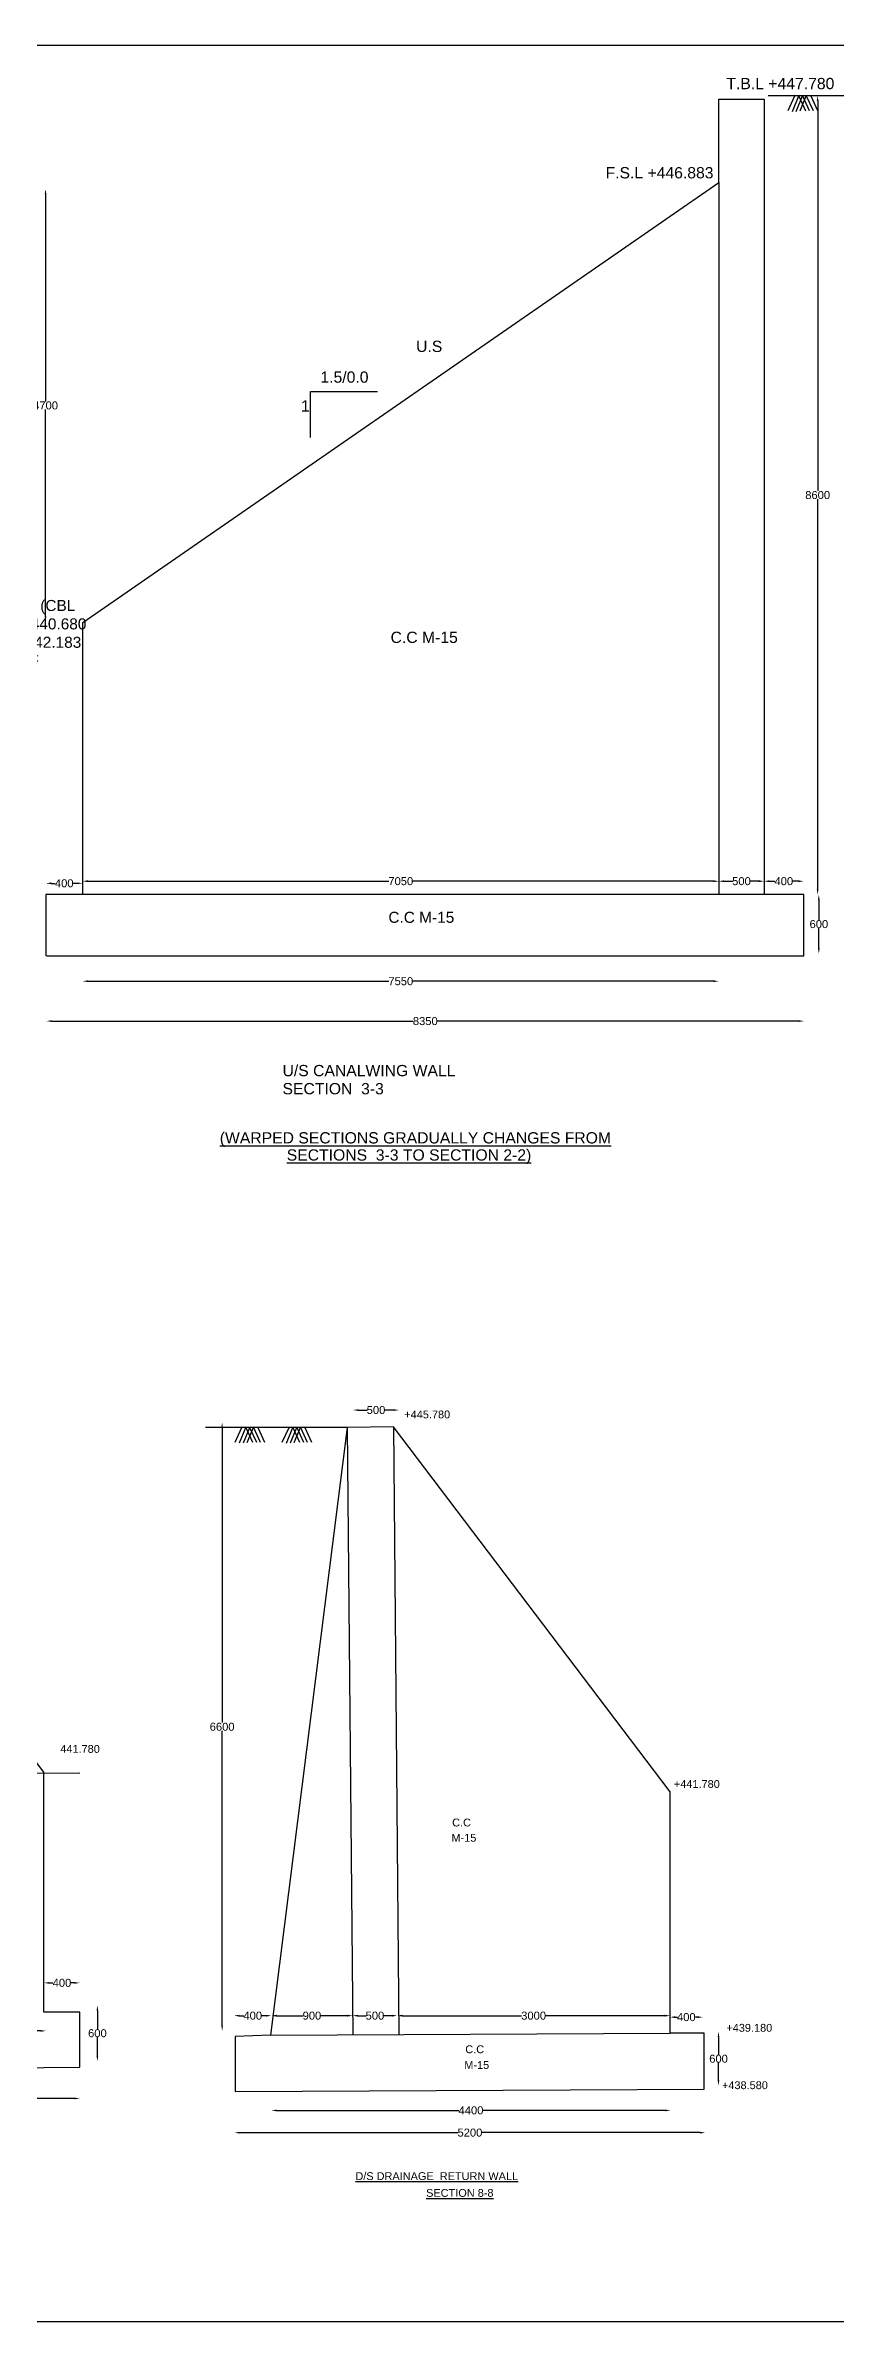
# Model space of a CAD drawing. Header units: inches. Extents: x 48390 to 74792, y 87087 to 104152.
# Drawn here: x 59686 to 65616, y 87087 to 104152 of the extents above; entities that cross this region are included whole.
import ezdxf

# ---------------------------------------------------------------- set-up
doc = ezdxf.new("R2010")
doc.units = ezdxf.units.IN
doc.header["$MEASUREMENT"] = 0
doc.styles.get("Standard").update_dxf_attribs({"font": 'arial.ttf'})
doc.dimstyles.new('ST100', dxfattribs={"dimtxt": 60, "dimasz": 40, "dimexe": 0.18, "dimexo": 0.0625, "dimgap": 0.09, "dimtad": 0, "dimtih": 1, "dimtoh": 1, "dimdec": 0, "dimzin": 0, "dimdsep": 46, "dimtxsty": 'Standard', "dimcen": 0.01, "dimse1": 1, "dimse2": 1, "dimadec": 0, "dimazin": 0, "dimtfac": 1, "dimtdec": 0, "dimtofl": 0, "dimtmove": 0, "dimatfit": 3, "dimfxl": 1, "dimtolj": 1, "dimtzin": 0, "dimarcsym": 0})

# ---------------------------------------------------------------- blocks, each defined once
blk = doc.blocks.new('*D34')
at = {"color": 0, "lineweight": -2, "transparency": 16777216}
for p, q in [((57696, 89266), (58606, 89266)), ((59650, 89266), (58739, 89266))]:
    blk.add_line(p, q, dxfattribs=at)
at = {"color": 0, "transparency": 16777216}
for points in [[(57696, 89272), (57696, 89259), (57656, 89266)], [(59650, 89272), (59650, 89259), (59690, 89266)]]:
    blk.add_solid(points, dxfattribs=at)
at = {"layer": 'Defpoints', "color": 0, "transparency": 16777216}
for p in [(57656, 89262), (59690, 89268), (59690, 89266)]:
    blk.add_point(p, dxfattribs=at)
at = {"color": 0, "transparency": 16777216, "insert": (58673, 89266), "char_height": 60, "attachment_point": 5}
blk.add_mtext('\\A1;300', dxfattribs=at)
blk = doc.blocks.new('*D36')
at = {"color": 0, "lineweight": -2, "transparency": 16777216}
for p, q in [((56459, 88759), (58092, 88759)), ((59904, 88759), (58272, 88759))]:
    blk.add_line(p, q, dxfattribs=at)
at = {"color": 0, "transparency": 16777216}
for points in [[(56459, 88766), (56459, 88753), (56419, 88759)], [(59904, 88766), (59904, 88753), (59944, 88759)]]:
    blk.add_solid(points, dxfattribs=at)
at = {"layer": 'Defpoints', "color": 0, "transparency": 16777216}
for p in [(56419, 88962), (59944, 88995), (59944, 88759)]:
    blk.add_point(p, dxfattribs=at)
at = {"color": 0, "transparency": 16777216, "insert": (58182, 88759), "char_height": 60, "attachment_point": 5}
blk.add_mtext('\\A1;5200', dxfattribs=at)
blk = doc.blocks.new('*D41')
at = {"color": 0, "lineweight": -2, "transparency": 16777216}
for p, q in [((59715, 89626), (59742, 89626)), ((59904, 89626), (59877, 89626))]:
    blk.add_line(p, q, dxfattribs=at)
at = {"color": 0, "transparency": 16777216}
for points in [[(59715, 89632), (59715, 89619), (59675, 89626)], [(59904, 89632), (59904, 89619), (59944, 89626)]]:
    blk.add_solid(points, dxfattribs=at)
at = {"layer": 'Defpoints', "color": 0, "transparency": 16777216}
for p in [(59944, 89626), (59944, 89457), (59675, 89407)]:
    blk.add_point(p, dxfattribs=at)
at = {"color": 0, "transparency": 16777216, "insert": (59810, 89626), "char_height": 60, "attachment_point": 5}
blk.add_mtext('\\A1;400', dxfattribs=at)
blk = doc.blocks.new('*D42')
at = {"color": 0, "lineweight": -2, "transparency": 16777216}
for p, q in [((60076, 89417), (60076, 89278)), ((60076, 89078), (60076, 89217))]:
    blk.add_line(p, q, dxfattribs=at)
at = {"color": 0, "transparency": 16777216}
for points in [[(60069, 89417), (60082, 89417), (60076, 89457)], [(60069, 89078), (60082, 89078), (60076, 89038)]]:
    blk.add_solid(points, dxfattribs=at)
at = {"layer": 'Defpoints', "color": 0, "transparency": 16777216}
for p in [(59944, 89457), (59944, 89038), (60076, 89038)]:
    blk.add_point(p, dxfattribs=at)
at = {"color": 0, "transparency": 16777216, "insert": (60076, 89248), "char_height": 60, "attachment_point": 5}
blk.add_mtext('\\A1;600', dxfattribs=at)
blk = doc.blocks.new('*D45')
at = {"color": 0, "lineweight": -2, "transparency": 16777216}
for p, q in [((61142, 89380), (61174, 89380)), ((61341, 89380), (61309, 89380))]:
    blk.add_line(p, q, dxfattribs=at)
at = {"color": 0, "transparency": 16777216}
for points in [[(61142, 89387), (61142, 89373), (61102, 89380)], [(61341, 89387), (61341, 89373), (61381, 89380)]]:
    blk.add_solid(points, dxfattribs=at)
at = {"layer": 'Defpoints', "color": 0, "transparency": 16777216}
for p in [(61102, 89266), (61381, 89380), (61381, 89266)]:
    blk.add_point(p, dxfattribs=at)
at = {"color": 0, "transparency": 16777216, "insert": (61242, 89380), "char_height": 60, "attachment_point": 5}
blk.add_mtext('\\A1;400', dxfattribs=at)
blk = doc.blocks.new('*D46')
at = {"color": 0, "lineweight": -2, "transparency": 16777216}
for p, q in [((61421, 89380), (61620, 89380)), ((61952, 89380), (61753, 89380))]:
    blk.add_line(p, q, dxfattribs=at)
at = {"color": 0, "transparency": 16777216}
for points in [[(61421, 89387), (61421, 89373), (61381, 89380)], [(61952, 89387), (61952, 89373), (61992, 89380)]]:
    blk.add_solid(points, dxfattribs=at)
at = {"layer": 'Defpoints', "color": 0, "transparency": 16777216}
for p in [(61381, 89380), (61992, 89380), (61992, 89380)]:
    blk.add_point(p, dxfattribs=at)
at = {"color": 0, "transparency": 16777216, "insert": (61686, 89380), "char_height": 60, "attachment_point": 5}
blk.add_mtext('\\A1;900', dxfattribs=at)
blk = doc.blocks.new('*D47')
at = {"color": 0, "lineweight": -2, "transparency": 16777216}
for p, q in [((62032, 89380), (62093, 89380)), ((62286, 89380), (62225, 89380))]:
    blk.add_line(p, q, dxfattribs=at)
at = {"color": 0, "transparency": 16777216}
for points in [[(62032, 89387), (62032, 89373), (61992, 89380)], [(62286, 89387), (62286, 89373), (62326, 89380)]]:
    blk.add_solid(points, dxfattribs=at)
at = {"layer": 'Defpoints', "color": 0, "transparency": 16777216}
for p in [(61992, 89380), (62326, 89380), (62326, 89380)]:
    blk.add_point(p, dxfattribs=at)
at = {"color": 0, "transparency": 16777216, "insert": (62159, 89380), "char_height": 60, "attachment_point": 5}
blk.add_mtext('\\A1;500', dxfattribs=at)
blk = doc.blocks.new('*D48')
at = {"color": 0, "lineweight": -2, "transparency": 16777216}
for p, q in [((62366, 89380), (63260, 89380)), ((64334, 89380), (63439, 89380))]:
    blk.add_line(p, q, dxfattribs=at)
at = {"color": 0, "transparency": 16777216}
for points in [[(62366, 89387), (62366, 89373), (62326, 89380)], [(64334, 89387), (64334, 89373), (64374, 89380)]]:
    blk.add_solid(points, dxfattribs=at)
at = {"layer": 'Defpoints', "color": 0, "transparency": 16777216}
for p in [(62326, 89380), (64374, 89380), (64374, 89380)]:
    blk.add_point(p, dxfattribs=at)
at = {"color": 0, "transparency": 16777216, "insert": (63350, 89380), "char_height": 60, "attachment_point": 5}
blk.add_mtext('\\A1;3000', dxfattribs=at)
blk = doc.blocks.new('*D49')
at = {"color": 0, "lineweight": -2, "transparency": 16777216}
for p, q in [((64414, 89369), (64429, 89369)), ((64579, 89369), (64564, 89369))]:
    blk.add_line(p, q, dxfattribs=at)
at = {"color": 0, "transparency": 16777216}
for points in [[(64414, 89376), (64414, 89362), (64374, 89369)], [(64579, 89376), (64579, 89362), (64619, 89369)]]:
    blk.add_solid(points, dxfattribs=at)
at = {"layer": 'Defpoints', "color": 0, "transparency": 16777216}
for p in [(64374, 89380), (64619, 89380), (64619, 89369)]:
    blk.add_point(p, dxfattribs=at)
at = {"color": 0, "transparency": 16777216, "insert": (64496, 89369), "char_height": 60, "attachment_point": 5}
blk.add_mtext('\\A1;400', dxfattribs=at)
blk = doc.blocks.new('*D50')
at = {"color": 0, "lineweight": -2, "transparency": 16777216}
for p, q in [((61421, 88670), (62789, 88670)), ((64339, 88670), (62971, 88670))]:
    blk.add_line(p, q, dxfattribs=at)
at = {"color": 0, "transparency": 16777216}
for points in [[(61421, 88676), (61421, 88663), (61381, 88670)], [(64339, 88676), (64339, 88663), (64379, 88670)]]:
    blk.add_solid(points, dxfattribs=at)
at = {"layer": 'Defpoints', "color": 0, "transparency": 16777216}
for p in [(61381, 89266), (64379, 89266), (64379, 88670)]:
    blk.add_point(p, dxfattribs=at)
at = {"color": 0, "transparency": 16777216, "insert": (62880, 88670), "char_height": 60, "attachment_point": 5}
blk.add_mtext('\\A1;4400', dxfattribs=at)
blk = doc.blocks.new('*D51')
at = {"color": 0, "lineweight": -2, "transparency": 16777216}
for p, q in [((61145, 88503), (62782, 88503)), ((64599, 88503), (62961, 88503))]:
    blk.add_line(p, q, dxfattribs=at)
at = {"color": 0, "transparency": 16777216}
for points in [[(61145, 88509), (61145, 88496), (61105, 88503)], [(64599, 88509), (64599, 88496), (64639, 88503)]]:
    blk.add_solid(points, dxfattribs=at)
at = {"layer": 'Defpoints', "color": 0, "transparency": 16777216}
for p in [(61105, 88856), (64639, 88856), (64639, 88503)]:
    blk.add_point(p, dxfattribs=at)
at = {"color": 0, "transparency": 16777216, "insert": (62872, 88503), "char_height": 60, "attachment_point": 5}
blk.add_mtext('\\A1;5200', dxfattribs=at)
blk = doc.blocks.new('*D52')
at = {"color": 0, "lineweight": -2, "transparency": 16777216}
for p, q in [((61012, 93787), (61012, 91577)), ((61012, 89306), (61012, 91515))]:
    blk.add_line(p, q, dxfattribs=at)
at = {"color": 0, "transparency": 16777216}
for points in [[(61006, 93787), (61019, 93787), (61012, 93827)], [(61006, 89306), (61019, 89306), (61012, 89266)]]:
    blk.add_solid(points, dxfattribs=at)
at = {"layer": 'Defpoints', "color": 0, "transparency": 16777216}
for p in [(61012, 93827), (61102, 93827), (61102, 89266)]:
    blk.add_point(p, dxfattribs=at)
at = {"color": 0, "transparency": 16777216, "insert": (61012, 91546), "char_height": 60, "attachment_point": 5}
blk.add_mtext('\\A1;6600', dxfattribs=at)
blk = doc.blocks.new('*D53')
at = {"color": 0, "lineweight": -2, "transparency": 16777216}
for p, q in [((64738, 89219), (64738, 89088)), ((64738, 88896), (64738, 89026))]:
    blk.add_line(p, q, dxfattribs=at)
at = {"color": 0, "transparency": 16777216}
for points in [[(64731, 89219), (64744, 89219), (64738, 89259)], [(64731, 88896), (64744, 88896), (64738, 88856)]]:
    blk.add_solid(points, dxfattribs=at)
at = {"layer": 'Defpoints', "color": 0, "transparency": 16777216}
for p in [(64634, 89259), (64639, 88856), (64738, 88856)]:
    blk.add_point(p, dxfattribs=at)
at = {"color": 0, "transparency": 16777216, "insert": (64738, 89057), "char_height": 60, "attachment_point": 5}
blk.add_mtext('\\A1;600', dxfattribs=at)
blk = doc.blocks.new('*D54')
at = {"color": 0, "lineweight": -2, "transparency": 16777216}
for p, q in [((62035, 93921), (62101, 93921)), ((62300, 93921), (62234, 93921))]:
    blk.add_line(p, q, dxfattribs=at)
at = {"color": 0, "transparency": 16777216}
for points in [[(62035, 93927), (62035, 93914), (61995, 93921)], [(62300, 93927), (62300, 93914), (62340, 93921)]]:
    blk.add_solid(points, dxfattribs=at)
at = {"layer": 'Defpoints', "color": 0, "transparency": 16777216}
for p in [(62340, 93921), (61995, 93827), (62340, 93827)]:
    blk.add_point(p, dxfattribs=at)
at = {"color": 0, "transparency": 16777216, "insert": (62167, 93921), "char_height": 60, "attachment_point": 5}
blk.add_mtext('\\A1;500', dxfattribs=at)
blk = doc.blocks.new('*D74')
at = {"color": 0, "lineweight": -2, "transparency": 16777216}
for p, q in [((59687, 103035), (59687, 101484)), ((59687, 99872), (59687, 101423))]:
    blk.add_line(p, q, dxfattribs=at)
at = {"color": 0, "transparency": 16777216}
for points in [[(59680, 103035), (59693, 103035), (59687, 103075)], [(59680, 99872), (59693, 99872), (59687, 99832)]]:
    blk.add_solid(points, dxfattribs=at)
at = {"layer": 'Defpoints', "color": 0, "transparency": 16777216}
for p in [(59687, 103075), (59709, 103075), (59709, 99832)]:
    blk.add_point(p, dxfattribs=at)
at = {"color": 0, "transparency": 16777216, "insert": (59687, 101453), "char_height": 60, "attachment_point": 5}
blk.add_mtext('\\A1;4700', dxfattribs=at)
blk = doc.blocks.new('*D75')
at = {"color": 0, "lineweight": -2, "transparency": 16777216}
for p, q in [((59730, 97870), (59760, 97870)), ((59925, 97870), (59895, 97870))]:
    blk.add_line(p, q, dxfattribs=at)
at = {"color": 0, "transparency": 16777216}
for points in [[(59730, 97877), (59730, 97864), (59690, 97870)], [(59925, 97877), (59925, 97864), (59965, 97870)]]:
    blk.add_solid(points, dxfattribs=at)
at = {"layer": 'Defpoints', "color": 0, "transparency": 16777216}
for p in [(59690, 97785), (59965, 97870), (59965, 97785)]:
    blk.add_point(p, dxfattribs=at)
at = {"color": 0, "transparency": 16777216, "insert": (59827, 97870), "char_height": 60, "attachment_point": 5}
blk.add_mtext('\\A1;400', dxfattribs=at)
blk = doc.blocks.new('*D76')
at = {"color": 0, "lineweight": -2, "transparency": 16777216}
for p, q in [((60005, 97886), (62264, 97886)), ((64700, 97886), (62442, 97886))]:
    blk.add_line(p, q, dxfattribs=at)
at = {"color": 0, "transparency": 16777216}
for points in [[(60005, 97893), (60005, 97879), (59965, 97886)], [(64700, 97893), (64700, 97879), (64740, 97886)]]:
    blk.add_solid(points, dxfattribs=at)
at = {"layer": 'Defpoints', "color": 0, "transparency": 16777216}
for p in [(59965, 97870), (64740, 97919), (64740, 97886)]:
    blk.add_point(p, dxfattribs=at)
at = {"color": 0, "transparency": 16777216, "insert": (62353, 97886), "char_height": 60, "attachment_point": 5}
blk.add_mtext('\\A1;7050', dxfattribs=at)
blk = doc.blocks.new('*D77')
at = {"color": 0, "lineweight": -2, "transparency": 16777216}
for p, q in [((64780, 97886), (64844, 97886)), ((65040, 97886), (64976, 97886))]:
    blk.add_line(p, q, dxfattribs=at)
at = {"color": 0, "transparency": 16777216}
for points in [[(64780, 97893), (64780, 97879), (64740, 97886)], [(65040, 97893), (65040, 97879), (65080, 97886)]]:
    blk.add_solid(points, dxfattribs=at)
at = {"layer": 'Defpoints', "color": 0, "transparency": 16777216}
for p in [(64740, 97886), (65080, 97907), (65080, 97886)]:
    blk.add_point(p, dxfattribs=at)
at = {"color": 0, "transparency": 16777216, "insert": (64910, 97886), "char_height": 60, "attachment_point": 5}
blk.add_mtext('\\A1;500', dxfattribs=at)
blk = doc.blocks.new('*D78')
at = {"color": 0, "lineweight": -2, "transparency": 16777216}
for p, q in [((65120, 97886), (65160, 97886)), ((65336, 97886), (65295, 97886))]:
    blk.add_line(p, q, dxfattribs=at)
at = {"color": 0, "transparency": 16777216}
for points in [[(65120, 97893), (65120, 97879), (65080, 97886)], [(65336, 97893), (65336, 97879), (65376, 97886)]]:
    blk.add_solid(points, dxfattribs=at)
at = {"layer": 'Defpoints', "color": 0, "transparency": 16777216}
for p in [(65080, 97886), (65376, 97886), (65376, 97886)]:
    blk.add_point(p, dxfattribs=at)
at = {"color": 0, "transparency": 16777216, "insert": (65228, 97886), "char_height": 60, "attachment_point": 5}
blk.add_mtext('\\A1;400', dxfattribs=at)
blk = doc.blocks.new('*D79')
at = {"color": 0, "lineweight": -2, "transparency": 16777216}
for p, q in [((65491, 97745), (65491, 97595)), ((65491, 97383), (65491, 97533))]:
    blk.add_line(p, q, dxfattribs=at)
at = {"color": 0, "transparency": 16777216}
for points in [[(65484, 97745), (65497, 97745), (65491, 97785)], [(65484, 97383), (65497, 97383), (65491, 97343)]]:
    blk.add_solid(points, dxfattribs=at)
at = {"layer": 'Defpoints', "color": 0, "transparency": 16777216}
for p in [(65379, 97785), (65379, 97343), (65491, 97343)]:
    blk.add_point(p, dxfattribs=at)
at = {"color": 0, "transparency": 16777216, "insert": (65491, 97564), "char_height": 60, "attachment_point": 5}
blk.add_mtext('\\A1;600', dxfattribs=at)
blk = doc.blocks.new('*D80')
at = {"color": 0, "lineweight": -2, "transparency": 16777216}
for p, q in [((65482, 103736), (65482, 100812)), ((65482, 97825), (65482, 100750))]:
    blk.add_line(p, q, dxfattribs=at)
at = {"color": 0, "transparency": 16777216}
for points in [[(65475, 103736), (65488, 103736), (65482, 103776)], [(65475, 97825), (65488, 97825), (65482, 97785)]]:
    blk.add_solid(points, dxfattribs=at)
at = {"layer": 'Defpoints', "color": 0, "transparency": 16777216}
for p in [(65469, 103776), (65482, 97785), (65491, 97785)]:
    blk.add_point(p, dxfattribs=at)
at = {"color": 0, "transparency": 16777216, "insert": (65482, 100781), "char_height": 60, "attachment_point": 5}
blk.add_mtext('\\A1;8600', dxfattribs=at)
blk = doc.blocks.new('*D82')
at = {"color": 0, "lineweight": -2, "transparency": 16777216}
for p, q in [((60005, 97136), (62264, 97136)), ((64700, 97136), (62442, 97136))]:
    blk.add_line(p, q, dxfattribs=at)
at = {"color": 0, "transparency": 16777216}
for points in [[(60005, 97143), (60005, 97130), (59965, 97136)], [(64700, 97143), (64700, 97130), (64740, 97136)]]:
    blk.add_solid(points, dxfattribs=at)
at = {"layer": 'Defpoints', "color": 0, "transparency": 16777216}
for p in [(59965, 97785), (64740, 97785), (64740, 97136)]:
    blk.add_point(p, dxfattribs=at)
at = {"color": 0, "transparency": 16777216, "insert": (62353, 97136), "char_height": 60, "attachment_point": 5}
blk.add_mtext('\\A1;7550', dxfattribs=at)
blk = doc.blocks.new('*D83')
at = {"color": 0, "lineweight": -2, "transparency": 16777216}
for p, q in [((59734, 96837), (62447, 96837)), ((65339, 96837), (62626, 96837))]:
    blk.add_line(p, q, dxfattribs=at)
at = {"color": 0, "transparency": 16777216}
for points in [[(59734, 96844), (59734, 96831), (59694, 96837)], [(65339, 96844), (65339, 96831), (65379, 96837)]]:
    blk.add_solid(points, dxfattribs=at)
at = {"layer": 'Defpoints', "color": 0, "transparency": 16777216}
for p in [(59694, 97328), (65379, 97343), (65379, 96837)]:
    blk.add_point(p, dxfattribs=at)
at = {"color": 0, "transparency": 16777216, "insert": (62537, 96837), "char_height": 60, "attachment_point": 5}
blk.add_mtext('\\A1;8350', dxfattribs=at)

msp = doc.modelspace()

# ---------------------------------------------------------------- linework, layer by layer
msp.add_lwpolyline([(74791.9, 104151.8), (48390, 104151.8), (48390, 87087.2), (74791.9, 87087.2)], close=True)
for points in [[(65110.5, 103776.2), (65939.7, 103776.2)], [(65259.4, 103664.1), (65310.9, 103773.6)], [(65292.6, 103657.6), (65340, 103773.6)], [(65321.8, 103658), (65368.8, 103773.6)], [(65340.1, 103773.2), (65390.4, 103663)], [(65349.9, 103661.1), (65396.7, 103773.6)], [(65368.6, 103774), (65418.9, 103663.8)], [(65396.7, 103773.6), (65447, 103663.4)], [(65430.2, 103773.6), (65480.5, 103663.4)], [(59965.4, 97785.3), (59965.4, 99824.6), (64740.3, 103125.4), (64740.3, 103749.8), (65079.9, 103749.8), (65079.9, 97906.5), (65079.9, 97785.3)], [(64740.3, 103125.4), (64740.3, 97785.3)], [(61676.5, 101212.5), (61676.5, 101557), (62178.7, 101557)], [(59694.4, 97327.7), (65378.6, 97327.7), (65378.6, 97785.3), (59689.6, 97785.3), (59689.6, 97327.7)], [(56419.5, 88961.7), (59944.5, 88994.9), (59944.5, 89407), (59675, 89407), (59675, 91206.7), (57606.7, 93947.5), (57267, 93940.2), (56680.7, 89382.1), (56419.5, 89372.6), (56419.5, 88961.7)], [(61950.6, 93790.9), (60886.2, 93790.9)], [(61109.3, 88812.3), (64631.3, 88828.8), (64631.3, 89249.2), (64373.7, 89249.2), (64373.7, 91057.7), (62299.1, 93794.2), (61950.6, 93790.9), (61375.1, 89232.8), (61109.3, 89225), (61109.3, 88812.3)], [(61109.5, 93680.9), (61160.9, 93790.4)], [(61142.6, 93674.4), (61190, 93790.4)], [(61171.8, 93674.7), (61218.9, 93790.4)], [(61190.2, 93790), (61240.5, 93679.8)], [(61199.9, 93677.9), (61246.8, 93790.4)], [(61218.7, 93790.8), (61269, 93680.6)], [(61246.8, 93790.4), (61297.1, 93680.2)], [(61280.3, 93790.4), (61330.6, 93680.2)], [(61462.7, 93680.2), (61514.1, 93789.7)], [(61495.8, 93673.7), (61543.2, 93789.7)], [(61525.1, 93674), (61572.1, 93789.7)], [(61543.4, 93789.3), (61593.7, 93679.1)], [(61553.2, 93677.2), (61600, 93789.7)], [(61571.9, 93790.1), (61622.2, 93679.9)], [(61600, 93789.7), (61650.3, 93679.5)], [(61633.5, 93789.7), (61683.8, 93679.5)], [(61950.6, 93790.9), (61992.6, 89236.7)], [(62299.1, 93794.2), (62338.6, 89239.6)], [(56650.1, 91176.3), (59945.3, 91201.2)], [(61375.1, 89232.8), (64373.7, 89249.2)]]:
    msp.add_lwpolyline(points)

# ---------------------------------------------------------------- texts
for s, height, p in [('T.B.L +447.780', 84.46, (64797.1, 103824.5)), ('F.S.L +446.883', 84.46, (63890.1, 103155.7)), ('U.S', 84.46, (62468.3, 101854)), ('1.5/0.0', 84.46, (61750.1, 101623.7)), ('1', 84.5, (61603.4, 101406.8)), ('C.C M-15', 84.46, (62276.4, 99672.3)), ('C.C M-15', 82.76, (62260, 97574)), ('U/S CANALWING WALL', 84.46, (61465.3, 96423.9)), ('SECTION  3-3', 84.46, (61465.3, 96288.3)), ('%%U(WARPED SECTIONS GRADUALLY CHANGES FROM', 84.46, (60994.4, 95919.7)), ('%%USECTIONS  3-3 TO SECTION 2-2)', 84.46, (61497.1, 95791.2)), ('+445.780', 58.72, (62379.4, 93858.5)), ('441.780', 58.72, (59797.7, 91350.9)), ('+441.780', 58.72, (64402.9, 91087.7)), ('C.C ', 58.72, (62738.7, 90798.9)), ('M-15', 58.72, (62733.4, 90684.3)), ('+439.180', 58.72, (64796.6, 89259.7)), ('C.C', 58.72, (62837.2, 89098.7)), ('M-15', 58.72, (62829.6, 88980.5)), ('+438.580', 58.72, (64763.8, 88829.3)), ('%%UD/S DRAINAGE  RETURN WALL', 58.715, (62012.2, 88147.6)), ('%%USECTION 8-8', 58.715, (62543.1, 88021.9))]:
    msp.add_text(s, height=height).set_placement(p)
at = {"insert": (58679.5, 99994.7), "char_height": 82.759, "width": 1410.072, "attachment_point": 1}
msp.add_mtext('+442.183/440.680 (CBL VARIES FROM +440.680 NEAR BOX TO+442.183 AT STARTING OF TRANSITION)', dxfattribs=at)

# ---------------------------------------------------------------- dimensions: what is measured, and where the dimension line sits
for base, p1, p2, text, picture, middle in [((65481.6, 97785.3), (65469.1, 103776.2), (65490.7, 97785.3), '8600', '*D80', (65481.6, 100780.8)), ((59686.6, 103075.2), (59708.6, 99831.7), (59708.6, 103075.2), '4700', '*D74', (59686.6, 101453.5)), ((65490.7, 97342.5), (65378.6, 97785.3), (65378.6, 97342.5), '600', '*D79', (65490.7, 97563.9)), ((61012.3, 93826.6), (61102, 89265.8), (61102, 93826.6), '6600', '*D52', (61012.3, 91546.2)), ((60075.8, 89037.8), (59944.5, 89457.5), (59944.5, 89037.8), '600', '*D42', (60075.8, 89247.6)), ((64737.6, 88855.7), (64633.8, 89258.6), (64638.7, 88855.7), '600', '*D53', (64737.6, 89057.1))]:
    dim = msp.add_linear_dim(base=base, p1=p1, p2=p2, angle=90, text=text, dimstyle='ST100')
    dim.commit()
    dim.dimension.update_dxf_attribs({"geometry": picture, "text_midpoint": middle})
for base, p1, p2, text, picture, middle in [((59965.4, 97870.3), (59689.6, 97785.3), (59965.4, 97785.3), '400', '*D75', (59827.5, 97870.3)), ((64740.3, 97886), (59965.4, 97870.3), (64740.3, 97918.8), '7050', '*D76', (62352.8, 97886)), ((64740.3, 97136.4), (59965.4, 97785.3), (64740.3, 97785.3), '7550', '*D82', (62352.8, 97136.4)), ((65079.9, 97886), (64740.3, 97886), (65079.9, 97906.5), '500', '*D77', (64910.1, 97886)), ((65375.5, 97886), (65079.9, 97886), (65375.5, 97886), '400', '*D78', (65227.7, 97886)), ((65378.6, 96837.3), (59694.4, 97327.7), (65378.6, 97342.5), '8350', '*D83', (62536.5, 96837.3)), ((62339.9, 93920.8), (61994.7, 93826.5), (62339.9, 93826.5), '500', '*D54', (62167.3, 93920.8)), ((59944.5, 89625.8), (59675, 89407), (59944.5, 89457.5), '400', '*D41', (59809.7, 89625.8)), ((61381.1, 89380.1), (61102, 89265.8), (61381.1, 89265.8), '400', '*D45', (61241.6, 89380.1)), ((61991.6, 89380.1), (61381.1, 89380.1), (61991.6, 89380.1), '900', '*D46', (61686.4, 89380.1)), ((62326.1, 89380.1), (61991.6, 89380.1), (62326.1, 89380.1), '500', '*D47', (62158.9, 89380.1)), ((64373.5, 89380.1), (62326.1, 89380.1), (64373.5, 89380.1), '3000', '*D48', (63349.8, 89380.1)), ((59689.7, 89265.7), (57655.6, 89262.4), (59689.7, 89267.9), '300', '*D34', (58672.6, 89265.7)), ((64379.3, 88669.6), (61381.1, 89265.8), (64379.3, 89265.8), '4400', '*D50', (62880.2, 88669.6)), ((64619, 89369.1), (64373.5, 89380.1), (64619, 89380.1), '400', '*D49', (64496.3, 89369.1)), ((59944.5, 88759.3), (56419.5, 88961.7), (59944.5, 88994.9), '5200', '*D36', (58182, 88759.3)), ((64638.7, 88502.7), (61104.8, 88855.7), (64638.7, 88855.7), '5200', '*D51', (62871.7, 88502.7))]:
    dim = msp.add_linear_dim(base=base, p1=p1, p2=p2, text=text, dimstyle='ST100')
    dim.commit()
    dim.dimension.update_dxf_attribs({"geometry": picture, "text_midpoint": middle})

doc.saveas('drawing.dxf')
